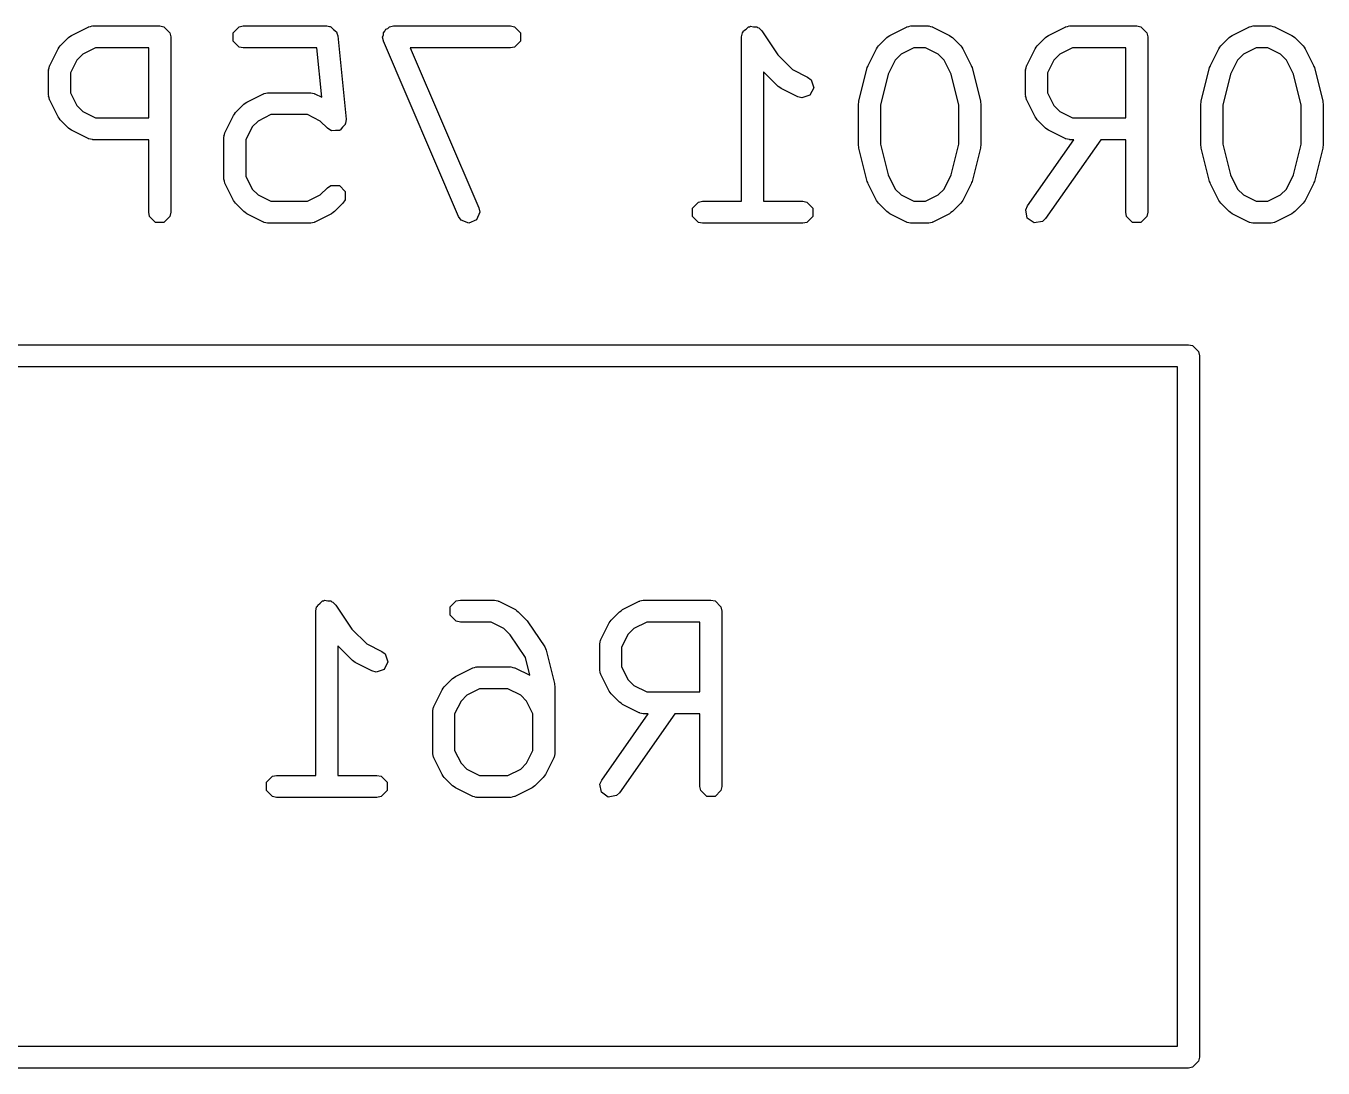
# Model space of a CAD drawing. Header units: inches. Extents: x 0.38 to 5.39, y 0.07 to 3.28.
# Drawn here: x 3.2178 to 3.4508, y 3.0896 to 3.2768 of the extents above; entities that cross this region are included whole.
import ezdxf

# ---------------------------------------------------------------- set-up
doc = ezdxf.new("R2010")
doc.units = ezdxf.units.IN
doc.header["$MEASUREMENT"] = 0
doc.layers.add('BLACK', color=250, linetype='CONTINUOUS')

msp = doc.modelspace()

# ---------------------------------------------------------------- linework, layer by layer
at = {"layer": 'BLACK', "linetype": 'CONTINUOUS'}
for p, q in [((3.22598, 3.27511), (3.22898, 3.27661)), ((3.22898, 3.27661), (3.22907, 3.27663)), ((3.22907, 3.27663), (3.2291, 3.27667)), ((3.2291, 3.27667), (3.22941, 3.27673)), ((3.22941, 3.27673), (3.22972, 3.27681)), ((3.22972, 3.27681), (3.22976, 3.2768)), ((3.22976, 3.2768), (3.22986, 3.27682)), ((3.22986, 3.27682), (3.24186, 3.27682)), ((3.24186, 3.27682), (3.24261, 3.27667)), ((3.24261, 3.27667), (3.24367, 3.2756)), ((3.25504, 3.2756), (3.2561, 3.27667)), ((3.2561, 3.27667), (3.25685, 3.27682)), ((3.25685, 3.27682), (3.27185, 3.27682)), ((3.27185, 3.27682), (3.27232, 3.27672)), ((3.27232, 3.27672), (3.27242, 3.27673)), ((3.27242, 3.27673), (3.27247, 3.27669)), ((3.27247, 3.27669), (3.27261, 3.27667)), ((3.27261, 3.27667), (3.27307, 3.2762)), ((3.27307, 3.2762), (3.27359, 3.27578)), ((3.27359, 3.27578), (3.27363, 3.27564)), ((3.28203, 3.2756), (3.2823, 3.27587)), ((3.2823, 3.27587), (3.28244, 3.27622)), ((3.28244, 3.27622), (3.28281, 3.27638)), ((3.28281, 3.27638), (3.2831, 3.27667)), ((3.2831, 3.27667), (3.28381, 3.27681)), ((3.28381, 3.27681), (3.28383, 3.27682)), ((3.28383, 3.27682), (3.28383, 3.27681)), ((3.28383, 3.27681), (3.28385, 3.27682)), ((3.28385, 3.27682), (3.30485, 3.27682)), ((3.30485, 3.27682), (3.3056, 3.27667)), ((3.3056, 3.27667), (3.30667, 3.2756)), ((3.34652, 3.2756), (3.34667, 3.27574)), ((3.34667, 3.27574), (3.34671, 3.27594)), ((3.34671, 3.27594), (3.34718, 3.27626)), ((3.34718, 3.27626), (3.34759, 3.27667)), ((3.34759, 3.27667), (3.34779, 3.27667)), ((3.34779, 3.27667), (3.34796, 3.27678)), ((3.34796, 3.27678), (3.34852, 3.27667)), ((3.34852, 3.27667), (3.3491, 3.27667)), ((3.3491, 3.27667), (3.34924, 3.27652)), ((3.34924, 3.27652), (3.34944, 3.27648)), ((3.34944, 3.27648), (3.34998, 3.27594)), ((3.34998, 3.27594), (3.35287, 3.2716)), ((3.37296, 3.27511), (3.37596, 3.27661)), ((3.37596, 3.27661), (3.37605, 3.27663)), ((3.37605, 3.27663), (3.37609, 3.27667)), ((3.37609, 3.27667), (3.3764, 3.27673)), ((3.3764, 3.27673), (3.3767, 3.27681)), ((3.3767, 3.27681), (3.37674, 3.2768)), ((3.37674, 3.2768), (3.37684, 3.27682)), ((3.37684, 3.27682), (3.37984, 3.27682)), ((3.37984, 3.27682), (3.37994, 3.2768)), ((3.37994, 3.2768), (3.37998, 3.27681)), ((3.37998, 3.27681), (3.38028, 3.27673)), ((3.38028, 3.27673), (3.38059, 3.27667)), ((3.38059, 3.27667), (3.38062, 3.27663)), ((3.38062, 3.27663), (3.38072, 3.27661)), ((3.38072, 3.27661), (3.38372, 3.27511)), ((3.40146, 3.27511), (3.40446, 3.27661)), ((3.40446, 3.27661), (3.40455, 3.27663)), ((3.40455, 3.27663), (3.40458, 3.27667)), ((3.40458, 3.27667), (3.40489, 3.27673)), ((3.40489, 3.27673), (3.4052, 3.27681)), ((3.4052, 3.27681), (3.40524, 3.2768)), ((3.40524, 3.2768), (3.40534, 3.27682)), ((3.40534, 3.27682), (3.41733, 3.27682)), ((3.41733, 3.27682), (3.41809, 3.27667)), ((3.41809, 3.27667), (3.41915, 3.2756)), ((3.43445, 3.27511), (3.43745, 3.27661)), ((3.43745, 3.27661), (3.43755, 3.27663)), ((3.43755, 3.27663), (3.43758, 3.27667)), ((3.43758, 3.27667), (3.43789, 3.27673)), ((3.43789, 3.27673), (3.43819, 3.27681)), ((3.43819, 3.27681), (3.43823, 3.2768)), ((3.43823, 3.2768), (3.43833, 3.27682)), ((3.43833, 3.27682), (3.44133, 3.27682)), ((3.44133, 3.27682), (3.44143, 3.2768)), ((3.44143, 3.2768), (3.44147, 3.27681)), ((3.44147, 3.27681), (3.44177, 3.27673)), ((3.44177, 3.27673), (3.44208, 3.27667)), ((3.44208, 3.27667), (3.44212, 3.27663)), ((3.44212, 3.27663), (3.44221, 3.27661)), ((3.44221, 3.27661), (3.44521, 3.27511)), ((3.22397, 3.27324), (3.22547, 3.27474)), ((3.22547, 3.27474), (3.22573, 3.27491)), ((3.22573, 3.27491), (3.22598, 3.27511)), ((3.24367, 3.2756), (3.24382, 3.27485)), ((3.24382, 3.27485), (3.24382, 3.24335)), ((3.25504, 3.27409), (3.25504, 3.2756)), ((3.2561, 3.27303), (3.25504, 3.27409)), ((3.27363, 3.27564), (3.27367, 3.2756)), ((3.27367, 3.2756), (3.27367, 3.2755)), ((3.27367, 3.2755), (3.27381, 3.27504)), ((3.27381, 3.27504), (3.27531, 3.26004)), ((3.28188, 3.27482), (3.28203, 3.2752)), ((3.28203, 3.27412), (3.28188, 3.27482)), ((3.28203, 3.2752), (3.28203, 3.2756)), ((3.28203, 3.27409), (3.28203, 3.27412)), ((3.28204, 3.27409), (3.28203, 3.27409)), ((3.28204, 3.27407), (3.28204, 3.27409)), ((3.29554, 3.24258), (3.28204, 3.27407)), ((3.30667, 3.27409), (3.3056, 3.27303)), ((3.30667, 3.2756), (3.30667, 3.27409)), ((3.34637, 3.27485), (3.34652, 3.2756)), ((3.34637, 3.24532), (3.34637, 3.27485)), ((3.37095, 3.27324), (3.37245, 3.27474)), ((3.37245, 3.27474), (3.37271, 3.27491)), ((3.37271, 3.27491), (3.37296, 3.27511)), ((3.38372, 3.27511), (3.38397, 3.27491)), ((3.38397, 3.27491), (3.38423, 3.27474)), ((3.38423, 3.27474), (3.38573, 3.27324)), ((3.39944, 3.27324), (3.40094, 3.27474)), ((3.40094, 3.27474), (3.40121, 3.27491)), ((3.40121, 3.27491), (3.40146, 3.27511)), ((3.41915, 3.2756), (3.4193, 3.27485)), ((3.4193, 3.27485), (3.4193, 3.24335)), ((3.43244, 3.27324), (3.43394, 3.27474)), ((3.43394, 3.27474), (3.4342, 3.27491)), ((3.4342, 3.27491), (3.43445, 3.27511)), ((3.44521, 3.27511), (3.44546, 3.27491)), ((3.44546, 3.27491), (3.44572, 3.27474)), ((3.44572, 3.27474), (3.44722, 3.27324)), ((3.2221, 3.26973), (3.2236, 3.27273)), ((3.2236, 3.27273), (3.22379, 3.27298)), ((3.22379, 3.27298), (3.22397, 3.27324)), ((3.22802, 3.27173), (3.22698, 3.27068)), ((3.23032, 3.27288), (3.22802, 3.27173)), ((3.23989, 3.27288), (3.23032, 3.27288)), ((3.23989, 3.26032), (3.23989, 3.27288)), ((3.25685, 3.27288), (3.2561, 3.27303)), ((3.27007, 3.27288), (3.25685, 3.27288)), ((3.27096, 3.264), (3.27007, 3.27288)), ((3.30485, 3.27288), (3.28684, 3.27288)), ((3.28684, 3.27288), (3.29916, 3.24413)), ((3.3056, 3.27303), (3.30485, 3.27288)), ((3.35287, 3.2716), (3.35551, 3.26897)), ((3.36908, 3.26973), (3.37058, 3.27273)), ((3.37058, 3.27273), (3.37077, 3.27298)), ((3.37077, 3.27298), (3.37095, 3.27324)), ((3.37501, 3.27173), (3.37396, 3.27068)), ((3.3773, 3.27288), (3.37501, 3.27173)), ((3.37937, 3.27288), (3.3773, 3.27288)), ((3.38167, 3.27173), (3.37937, 3.27288)), ((3.38272, 3.27068), (3.38167, 3.27173)), ((3.38573, 3.27324), (3.38591, 3.27298)), ((3.38591, 3.27298), (3.3861, 3.27273)), ((3.3861, 3.27273), (3.3876, 3.26973)), ((3.39758, 3.26973), (3.39908, 3.27273)), ((3.39908, 3.27273), (3.39927, 3.27298)), ((3.39927, 3.27298), (3.39944, 3.27324)), ((3.4035, 3.27173), (3.40245, 3.27068)), ((3.4058, 3.27288), (3.4035, 3.27173)), ((3.41537, 3.27288), (3.4058, 3.27288)), ((3.41537, 3.26032), (3.41537, 3.27288)), ((3.43057, 3.26973), (3.43207, 3.27273)), ((3.43207, 3.27273), (3.43226, 3.27298)), ((3.43226, 3.27298), (3.43244, 3.27324)), ((3.4365, 3.27173), (3.43545, 3.27068)), ((3.4388, 3.27288), (3.4365, 3.27173)), ((3.44087, 3.27288), (3.4388, 3.27288)), ((3.44316, 3.27173), (3.44087, 3.27288)), ((3.44421, 3.27068), (3.44316, 3.27173)), ((3.44722, 3.27324), (3.4474, 3.27298)), ((3.4474, 3.27298), (3.44759, 3.27273)), ((3.44759, 3.27273), (3.44909, 3.26973)), ((3.22189, 3.26899), (3.22198, 3.26929)), ((3.22191, 3.26894), (3.22189, 3.26899)), ((3.22189, 3.26885), (3.22191, 3.26894)), ((3.22189, 3.26435), (3.22189, 3.26885)), ((3.22198, 3.26929), (3.22204, 3.2696)), ((3.22204, 3.2696), (3.22207, 3.26963)), ((3.22207, 3.26963), (3.2221, 3.26973)), ((3.22698, 3.27068), (3.22583, 3.26838)), ((3.35551, 3.26897), (3.35822, 3.26761)), ((3.36743, 3.26333), (3.36893, 3.26932)), ((3.36893, 3.26932), (3.36902, 3.26952)), ((3.36902, 3.26952), (3.36908, 3.26973)), ((3.37396, 3.27068), (3.3727, 3.26816)), ((3.38398, 3.26816), (3.38272, 3.27068)), ((3.3876, 3.26973), (3.38766, 3.26952)), ((3.38766, 3.26952), (3.38775, 3.26932)), ((3.38775, 3.26932), (3.38925, 3.26333)), ((3.39737, 3.26899), (3.39746, 3.26929)), ((3.39739, 3.26894), (3.39737, 3.26899)), ((3.39737, 3.26885), (3.39739, 3.26894)), ((3.39737, 3.26435), (3.39737, 3.26885)), ((3.39746, 3.26929), (3.39752, 3.2696)), ((3.39752, 3.2696), (3.39755, 3.26963)), ((3.39755, 3.26963), (3.39758, 3.26973)), ((3.40245, 3.27068), (3.4013, 3.26838)), ((3.42892, 3.26333), (3.43042, 3.26932)), ((3.43042, 3.26932), (3.43051, 3.26952)), ((3.43051, 3.26952), (3.43057, 3.26973)), ((3.43545, 3.27068), (3.43419, 3.26816)), ((3.44547, 3.26816), (3.44421, 3.27068)), ((3.44909, 3.26973), (3.44915, 3.26952)), ((3.44915, 3.26952), (3.44924, 3.26932)), ((3.44924, 3.26932), (3.45074, 3.26333)), ((3.22583, 3.26838), (3.22583, 3.26481)), ((3.35295, 3.26596), (3.35031, 3.26859)), ((3.35031, 3.26859), (3.35031, 3.24532)), ((3.35822, 3.26761), (3.35883, 3.26714)), ((3.35883, 3.26714), (3.35931, 3.26571)), ((3.3727, 3.26816), (3.37131, 3.26261)), ((3.38537, 3.26261), (3.38398, 3.26816)), ((3.4013, 3.26838), (3.4013, 3.26481)), ((3.43419, 3.26816), (3.4328, 3.26261)), ((3.44686, 3.26261), (3.44547, 3.26816)), ((3.22191, 3.26425), (3.22189, 3.26435)), ((3.22189, 3.26421), (3.22191, 3.26425)), ((3.22198, 3.2639), (3.22189, 3.26421)), ((3.22583, 3.26481), (3.22698, 3.26251)), ((3.25747, 3.26311), (3.26047, 3.26461)), ((3.26047, 3.26461), (3.26057, 3.26463)), ((3.26057, 3.26463), (3.2606, 3.26467)), ((3.2606, 3.26467), (3.26091, 3.26473)), ((3.26091, 3.26473), (3.26121, 3.26481)), ((3.26121, 3.26481), (3.26126, 3.2648)), ((3.26126, 3.2648), (3.26135, 3.26482)), ((3.26135, 3.26482), (3.26885, 3.26482)), ((3.26885, 3.26482), (3.26895, 3.2648)), ((3.26895, 3.2648), (3.26899, 3.26481)), ((3.26899, 3.26481), (3.2693, 3.26473)), ((3.2693, 3.26473), (3.26961, 3.26467)), ((3.26961, 3.26467), (3.26964, 3.26463)), ((3.26964, 3.26463), (3.26973, 3.26461)), ((3.26973, 3.26461), (3.27096, 3.264)), ((3.35321, 3.26578), (3.35295, 3.26596)), ((3.35346, 3.26559), (3.35321, 3.26578)), ((3.35646, 3.26409), (3.35346, 3.26559)), ((3.3572, 3.26388), (3.35646, 3.26409)), ((3.35863, 3.26436), (3.3572, 3.26388)), ((3.35931, 3.26571), (3.35863, 3.26436)), ((3.39739, 3.26425), (3.39737, 3.26435)), ((3.39737, 3.26421), (3.39739, 3.26425)), ((3.39746, 3.2639), (3.39737, 3.26421)), ((3.4013, 3.26481), (3.40245, 3.26251)), ((3.22204, 3.26359), (3.22198, 3.2639)), ((3.22207, 3.26356), (3.22204, 3.26359)), ((3.2221, 3.26347), (3.22207, 3.26356)), ((3.2236, 3.26047), (3.2221, 3.26347)), ((3.22698, 3.26251), (3.22802, 3.26147)), ((3.25546, 3.26124), (3.25696, 3.26274)), ((3.25696, 3.26274), (3.25722, 3.26292)), ((3.25722, 3.26292), (3.25747, 3.26311)), ((3.36737, 3.26285), (3.36742, 3.26308)), ((3.36737, 3.25535), (3.36737, 3.26285)), ((3.36742, 3.26308), (3.36743, 3.26333)), ((3.37131, 3.26261), (3.37131, 3.25559)), ((3.38537, 3.25559), (3.38537, 3.26261)), ((3.38925, 3.26333), (3.38926, 3.26308)), ((3.38926, 3.26308), (3.38931, 3.26285)), ((3.38931, 3.26285), (3.38931, 3.25535)), ((3.39752, 3.26359), (3.39746, 3.2639)), ((3.39755, 3.26356), (3.39752, 3.26359)), ((3.39758, 3.26347), (3.39755, 3.26356)), ((3.39908, 3.26047), (3.39758, 3.26347)), ((3.40245, 3.26251), (3.4035, 3.26147)), ((3.42886, 3.26285), (3.42891, 3.26308)), ((3.42886, 3.25535), (3.42886, 3.26285)), ((3.42891, 3.26308), (3.42892, 3.26333)), ((3.4328, 3.26261), (3.4328, 3.25559)), ((3.44686, 3.25559), (3.44686, 3.26261)), ((3.45074, 3.26333), (3.45075, 3.26308)), ((3.45075, 3.26308), (3.4508, 3.26285)), ((3.4508, 3.26285), (3.4508, 3.25535)), ((3.22379, 3.26022), (3.2236, 3.26047)), ((3.22397, 3.25996), (3.22379, 3.26022)), ((3.22547, 3.25846), (3.22397, 3.25996)), ((3.22802, 3.26147), (3.23032, 3.26032)), ((3.23032, 3.26032), (3.23989, 3.26032)), ((3.25359, 3.25773), (3.25509, 3.26073)), ((3.25509, 3.26073), (3.25529, 3.26098)), ((3.25529, 3.26098), (3.25546, 3.26124)), ((3.25952, 3.25973), (3.25847, 3.25868)), ((3.26182, 3.26088), (3.25952, 3.25973)), ((3.26839, 3.26088), (3.26182, 3.26088)), ((3.27069, 3.25973), (3.26839, 3.26088)), ((3.27196, 3.25846), (3.27069, 3.25973)), ((3.27531, 3.26004), (3.27524, 3.25928)), ((3.39927, 3.26022), (3.39908, 3.26047)), ((3.39944, 3.25996), (3.39927, 3.26022)), ((3.40094, 3.25846), (3.39944, 3.25996)), ((3.4035, 3.26147), (3.4058, 3.26032)), ((3.4058, 3.26032), (3.41537, 3.26032)), ((3.22573, 3.25828), (3.22547, 3.25846)), ((3.22598, 3.25809), (3.22573, 3.25828)), ((3.22898, 3.25659), (3.22598, 3.25809)), ((3.25339, 3.25699), (3.25347, 3.25729)), ((3.25347, 3.25729), (3.25354, 3.2576)), ((3.25354, 3.2576), (3.25357, 3.25763)), ((3.25357, 3.25763), (3.25359, 3.25773)), ((3.25847, 3.25868), (3.25732, 3.25638)), ((3.2726, 3.25803), (3.27196, 3.25846)), ((3.2727, 3.25803), (3.2726, 3.25803)), ((3.27278, 3.25796), (3.2727, 3.25803)), ((3.27344, 3.25803), (3.27278, 3.25796)), ((3.27411, 3.25803), (3.27344, 3.25803)), ((3.27418, 3.2581), (3.27411, 3.25803)), ((3.27428, 3.25811), (3.27418, 3.2581)), ((3.2747, 3.25863), (3.27428, 3.25811)), ((3.27517, 3.2591), (3.2747, 3.25863)), ((3.27524, 3.25928), (3.27517, 3.2592)), ((3.27517, 3.2592), (3.27517, 3.2591)), ((3.40121, 3.25828), (3.40094, 3.25846)), ((3.40146, 3.25809), (3.40121, 3.25828)), ((3.40446, 3.25659), (3.40146, 3.25809)), ((3.22907, 3.25656), (3.22898, 3.25659)), ((3.2291, 3.25653), (3.22907, 3.25656)), ((3.22941, 3.25647), (3.2291, 3.25653)), ((3.22972, 3.25639), (3.22941, 3.25647)), ((3.22976, 3.2564), (3.22972, 3.25639)), ((3.22986, 3.25638), (3.22976, 3.2564)), ((3.23989, 3.25638), (3.22986, 3.25638)), ((3.23989, 3.24335), (3.23989, 3.25638)), ((3.2534, 3.25695), (3.25339, 3.25699)), ((3.25339, 3.25685), (3.2534, 3.25695)), ((3.25339, 3.24935), (3.25339, 3.25685)), ((3.25732, 3.25638), (3.25732, 3.24981)), ((3.36742, 3.25511), (3.36737, 3.25535)), ((3.36743, 3.25487), (3.36742, 3.25511)), ((3.36893, 3.24887), (3.36743, 3.25487)), ((3.37131, 3.25559), (3.3727, 3.25004)), ((3.38398, 3.25004), (3.38537, 3.25559)), ((3.38925, 3.25487), (3.38775, 3.24887)), ((3.38926, 3.25511), (3.38925, 3.25487)), ((3.38931, 3.25535), (3.38926, 3.25511)), ((3.39772, 3.24448), (3.40605, 3.25638)), ((3.41086, 3.25638), (3.40095, 3.24222)), ((3.40455, 3.25656), (3.40446, 3.25659)), ((3.40458, 3.25653), (3.40455, 3.25656)), ((3.40489, 3.25647), (3.40458, 3.25653)), ((3.4052, 3.25639), (3.40489, 3.25647)), ((3.40524, 3.2564), (3.4052, 3.25639)), ((3.40534, 3.25638), (3.40524, 3.2564)), ((3.40605, 3.25638), (3.40534, 3.25638)), ((3.41537, 3.25638), (3.41086, 3.25638)), ((3.41537, 3.24335), (3.41537, 3.25638)), ((3.42891, 3.25511), (3.42886, 3.25535)), ((3.42892, 3.25487), (3.42891, 3.25511)), ((3.43042, 3.24887), (3.42892, 3.25487)), ((3.4328, 3.25559), (3.43419, 3.25004)), ((3.44547, 3.25004), (3.44686, 3.25559)), ((3.45074, 3.25487), (3.44924, 3.24887)), ((3.45075, 3.25511), (3.45074, 3.25487)), ((3.4508, 3.25535), (3.45075, 3.25511)), ((3.2534, 3.24925), (3.25339, 3.24935)), ((3.25339, 3.24921), (3.2534, 3.24925)), ((3.25347, 3.24891), (3.25339, 3.24921)), ((3.25354, 3.2486), (3.25347, 3.24891)), ((3.25357, 3.24856), (3.25354, 3.2486)), ((3.25359, 3.24847), (3.25357, 3.24856)), ((3.25509, 3.24547), (3.25359, 3.24847)), ((3.25732, 3.24981), (3.25847, 3.24752)), ((3.27069, 3.24647), (3.27196, 3.24774)), ((3.27196, 3.24774), (3.2726, 3.24817)), ((3.2726, 3.24817), (3.27411, 3.24817)), ((3.27411, 3.24817), (3.27517, 3.2471)), ((3.36902, 3.24868), (3.36893, 3.24887)), ((3.36908, 3.24847), (3.36902, 3.24868)), ((3.37058, 3.24547), (3.36908, 3.24847)), ((3.3727, 3.25004), (3.37396, 3.24752)), ((3.38272, 3.24752), (3.38398, 3.25004)), ((3.3876, 3.24847), (3.3861, 3.24547)), ((3.38766, 3.24868), (3.3876, 3.24847)), ((3.38775, 3.24887), (3.38766, 3.24868)), ((3.43051, 3.24868), (3.43042, 3.24887)), ((3.43057, 3.24847), (3.43051, 3.24868)), ((3.43207, 3.24547), (3.43057, 3.24847)), ((3.43419, 3.25004), (3.43545, 3.24752)), ((3.44421, 3.24752), (3.44547, 3.25004)), ((3.44909, 3.24847), (3.44759, 3.24547)), ((3.44915, 3.24868), (3.44909, 3.24847)), ((3.44924, 3.24887), (3.44915, 3.24868)), ((3.25529, 3.24522), (3.25509, 3.24547)), ((3.25847, 3.24752), (3.25952, 3.24647)), ((3.25952, 3.24647), (3.26182, 3.24532)), ((3.26839, 3.24532), (3.27069, 3.24647)), ((3.27517, 3.2456), (3.27474, 3.24496)), ((3.27517, 3.2471), (3.27517, 3.2456)), ((3.37077, 3.24522), (3.37058, 3.24547)), ((3.37396, 3.24752), (3.37501, 3.24647)), ((3.37501, 3.24647), (3.3773, 3.24532)), ((3.37937, 3.24532), (3.38167, 3.24647)), ((3.38167, 3.24647), (3.38272, 3.24752)), ((3.3861, 3.24547), (3.38591, 3.24522)), ((3.43226, 3.24522), (3.43207, 3.24547)), ((3.43545, 3.24752), (3.4365, 3.24647)), ((3.4365, 3.24647), (3.4388, 3.24532)), ((3.44087, 3.24532), (3.44316, 3.24647)), ((3.44316, 3.24647), (3.44421, 3.24752)), ((3.44759, 3.24547), (3.4474, 3.24522)), ((3.24004, 3.2426), (3.23989, 3.24335)), ((3.24382, 3.24335), (3.24367, 3.2426)), ((3.25546, 3.24496), (3.25529, 3.24522)), ((3.25696, 3.24346), (3.25546, 3.24496)), ((3.25722, 3.24328), (3.25696, 3.24346)), ((3.25747, 3.24309), (3.25722, 3.24328)), ((3.26047, 3.24159), (3.25747, 3.24309)), ((3.26182, 3.24532), (3.26839, 3.24532)), ((3.27273, 3.24309), (3.26973, 3.24159)), ((3.27298, 3.24328), (3.27273, 3.24309)), ((3.27324, 3.24346), (3.27298, 3.24328)), ((3.27474, 3.24496), (3.27324, 3.24346)), ((3.29932, 3.24337), (3.29876, 3.24198)), ((3.29916, 3.24413), (3.29932, 3.24337)), ((3.33753, 3.2441), (3.33859, 3.24517)), ((3.33753, 3.2426), (3.33753, 3.2441)), ((3.33859, 3.24517), (3.33934, 3.24532)), ((3.33934, 3.24532), (3.34637, 3.24532)), ((3.35031, 3.24532), (3.35734, 3.24532)), ((3.35734, 3.24532), (3.35809, 3.24517)), ((3.35809, 3.24517), (3.35916, 3.2441)), ((3.35916, 3.2441), (3.35916, 3.2426)), ((3.37095, 3.24496), (3.37077, 3.24522)), ((3.37245, 3.24346), (3.37095, 3.24496)), ((3.37271, 3.24328), (3.37245, 3.24346)), ((3.37296, 3.24309), (3.37271, 3.24328)), ((3.37596, 3.24159), (3.37296, 3.24309)), ((3.3773, 3.24532), (3.37937, 3.24532)), ((3.38372, 3.24309), (3.38072, 3.24159)), ((3.38397, 3.24328), (3.38372, 3.24309)), ((3.38423, 3.24346), (3.38397, 3.24328)), ((3.38573, 3.24496), (3.38423, 3.24346)), ((3.38591, 3.24522), (3.38573, 3.24496)), ((3.39741, 3.24378), (3.39772, 3.24448)), ((3.39768, 3.24229), (3.39741, 3.24378)), ((3.41552, 3.2426), (3.41537, 3.24335)), ((3.4193, 3.24335), (3.41915, 3.2426)), ((3.43244, 3.24496), (3.43226, 3.24522)), ((3.43394, 3.24346), (3.43244, 3.24496)), ((3.4342, 3.24328), (3.43394, 3.24346)), ((3.43445, 3.24309), (3.4342, 3.24328)), ((3.43745, 3.24159), (3.43445, 3.24309)), ((3.4388, 3.24532), (3.44087, 3.24532)), ((3.44521, 3.24309), (3.44221, 3.24159)), ((3.44546, 3.24328), (3.44521, 3.24309)), ((3.44572, 3.24346), (3.44546, 3.24328)), ((3.44722, 3.24496), (3.44572, 3.24346)), ((3.4474, 3.24522), (3.44722, 3.24496)), ((3.2411, 3.24153), (3.24004, 3.2426)), ((3.24261, 3.24153), (3.2411, 3.24153)), ((3.24367, 3.2426), (3.24261, 3.24153)), ((3.26057, 3.24156), (3.26047, 3.24159)), ((3.2606, 3.24153), (3.26057, 3.24156)), ((3.26091, 3.24147), (3.2606, 3.24153)), ((3.26121, 3.24139), (3.26091, 3.24147)), ((3.26126, 3.2414), (3.26121, 3.24139)), ((3.26135, 3.24138), (3.26126, 3.2414)), ((3.26885, 3.24138), (3.26135, 3.24138)), ((3.26895, 3.2414), (3.26885, 3.24138)), ((3.26899, 3.24139), (3.26895, 3.2414)), ((3.2693, 3.24147), (3.26899, 3.24139)), ((3.26961, 3.24153), (3.2693, 3.24147)), ((3.26964, 3.24156), (3.26961, 3.24153)), ((3.26973, 3.24159), (3.26964, 3.24156)), ((3.29597, 3.24194), (3.29554, 3.24258)), ((3.29737, 3.24138), (3.29597, 3.24194)), ((3.29876, 3.24198), (3.29737, 3.24138)), ((3.33859, 3.24153), (3.33753, 3.2426)), ((3.33934, 3.24138), (3.33859, 3.24153)), ((3.35734, 3.24138), (3.33934, 3.24138)), ((3.35809, 3.24153), (3.35734, 3.24138)), ((3.35916, 3.2426), (3.35809, 3.24153)), ((3.37605, 3.24156), (3.37596, 3.24159)), ((3.37609, 3.24153), (3.37605, 3.24156)), ((3.3764, 3.24147), (3.37609, 3.24153)), ((3.3767, 3.24139), (3.3764, 3.24147)), ((3.37674, 3.2414), (3.3767, 3.24139)), ((3.37684, 3.24138), (3.37674, 3.2414)), ((3.37984, 3.24138), (3.37684, 3.24138)), ((3.37994, 3.2414), (3.37984, 3.24138)), ((3.37998, 3.24139), (3.37994, 3.2414)), ((3.38028, 3.24147), (3.37998, 3.24139)), ((3.38059, 3.24153), (3.38028, 3.24147)), ((3.38062, 3.24156), (3.38059, 3.24153)), ((3.38072, 3.24159), (3.38062, 3.24156)), ((3.39891, 3.24143), (3.39768, 3.24229)), ((3.40039, 3.24169), (3.39891, 3.24143)), ((3.40095, 3.24222), (3.40039, 3.24169)), ((3.41658, 3.24153), (3.41552, 3.2426)), ((3.41809, 3.24153), (3.41658, 3.24153)), ((3.41915, 3.2426), (3.41809, 3.24153)), ((3.43755, 3.24156), (3.43745, 3.24159)), ((3.43758, 3.24153), (3.43755, 3.24156)), ((3.43789, 3.24147), (3.43758, 3.24153)), ((3.43819, 3.24139), (3.43789, 3.24147)), ((3.43823, 3.2414), (3.43819, 3.24139)), ((3.43833, 3.24138), (3.43823, 3.2414)), ((3.44133, 3.24138), (3.43833, 3.24138)), ((3.44143, 3.2414), (3.44133, 3.24138)), ((3.44147, 3.24139), (3.44143, 3.2414)), ((3.44177, 3.24147), (3.44147, 3.24139)), ((3.44208, 3.24153), (3.44177, 3.24147)), ((3.44212, 3.24156), (3.44208, 3.24153)), ((3.44221, 3.24159), (3.44212, 3.24156)), ((3.17858, 3.21953), (3.42661, 3.21953)), ((3.42661, 3.21953), (3.42737, 3.21938)), ((3.42737, 3.21938), (3.42843, 3.21831)), ((3.42843, 3.21831), (3.42858, 3.21756)), ((3.42858, 3.21756), (3.42858, 3.09157)), ((3.42465, 3.21559), (3.18055, 3.21559)), ((3.42465, 3.09354), (3.42465, 3.21559)), ((3.27069, 3.17311), (3.2711, 3.17352)), ((3.2711, 3.17352), (3.2713, 3.17352)), ((3.2713, 3.17352), (3.27147, 3.17363)), ((3.27147, 3.17363), (3.27203, 3.17352)), ((3.27203, 3.17352), (3.27261, 3.17352)), ((3.27261, 3.17352), (3.27275, 3.17337)), ((3.27275, 3.17337), (3.27295, 3.17333)), ((3.27295, 3.17333), (3.27349, 3.17279)), ((3.29403, 3.17245), (3.2951, 3.17352)), ((3.2951, 3.17352), (3.29585, 3.17367)), ((3.29585, 3.17367), (3.30185, 3.17367)), ((3.30185, 3.17367), (3.30195, 3.17365)), ((3.30195, 3.17365), (3.30199, 3.17366)), ((3.30199, 3.17366), (3.30229, 3.17358)), ((3.30229, 3.17358), (3.3026, 3.17352)), ((3.3026, 3.17352), (3.30263, 3.17348)), ((3.30263, 3.17348), (3.30273, 3.17346)), ((3.30273, 3.17346), (3.30573, 3.17196)), ((3.32497, 3.17196), (3.32796, 3.17346)), ((3.32796, 3.17346), (3.32806, 3.17348)), ((3.32806, 3.17348), (3.32809, 3.17352)), ((3.32809, 3.17352), (3.3284, 3.17358)), ((3.3284, 3.17358), (3.32871, 3.17366)), ((3.32871, 3.17366), (3.32875, 3.17365)), ((3.32875, 3.17365), (3.32885, 3.17367)), ((3.32885, 3.17367), (3.34084, 3.17367)), ((3.34084, 3.17367), (3.3416, 3.17352)), ((3.3416, 3.17352), (3.34266, 3.17245)), ((3.26988, 3.1717), (3.27003, 3.17245)), ((3.26988, 3.14217), (3.26988, 3.1717)), ((3.27003, 3.17245), (3.27018, 3.17259)), ((3.27018, 3.17259), (3.27022, 3.17279)), ((3.27022, 3.17279), (3.27069, 3.17311)), ((3.27349, 3.17279), (3.27638, 3.16845)), ((3.29403, 3.17094), (3.29403, 3.17245)), ((3.2951, 3.16988), (3.29403, 3.17094)), ((3.30573, 3.17196), (3.30598, 3.17176)), ((3.30598, 3.17176), (3.30624, 3.17159)), ((3.30624, 3.17159), (3.30774, 3.17009)), ((3.32295, 3.17009), (3.32445, 3.17159)), ((3.32445, 3.17159), (3.32472, 3.17176)), ((3.32472, 3.17176), (3.32497, 3.17196)), ((3.34266, 3.17245), (3.34281, 3.1717)), ((3.34281, 3.1717), (3.34281, 3.1402)), ((3.29585, 3.16973), (3.2951, 3.16988)), ((3.30138, 3.16973), (3.29585, 3.16973)), ((3.30368, 3.16858), (3.30138, 3.16973)), ((3.30482, 3.16744), (3.30368, 3.16858)), ((3.30774, 3.17009), (3.30785, 3.16993)), ((3.30785, 3.16993), (3.30799, 3.16979)), ((3.30799, 3.16979), (3.31099, 3.16529)), ((3.32109, 3.16658), (3.32259, 3.16958)), ((3.32259, 3.16958), (3.32278, 3.16983)), ((3.32278, 3.16983), (3.32295, 3.17009)), ((3.32701, 3.16858), (3.32596, 3.16753)), ((3.32931, 3.16973), (3.32701, 3.16858)), ((3.33888, 3.16973), (3.32931, 3.16973)), ((3.33888, 3.15717), (3.33888, 3.16973)), ((3.27638, 3.16845), (3.27902, 3.16582)), ((3.30752, 3.16339), (3.30482, 3.16744)), ((3.32097, 3.16614), (3.32103, 3.16645)), ((3.32103, 3.16645), (3.32106, 3.16648)), ((3.32106, 3.16648), (3.32109, 3.16658)), ((3.32596, 3.16753), (3.32481, 3.16523)), ((3.27646, 3.16281), (3.27382, 3.16544)), ((3.27382, 3.16544), (3.27382, 3.14217)), ((3.27902, 3.16582), (3.28173, 3.16446)), ((3.28173, 3.16446), (3.28234, 3.16399)), ((3.28234, 3.16399), (3.28281, 3.16256)), ((3.31099, 3.16529), (3.31111, 3.16498)), ((3.31111, 3.16498), (3.31126, 3.16468)), ((3.31126, 3.16468), (3.31276, 3.15868)), ((3.32088, 3.16584), (3.32097, 3.16614)), ((3.3209, 3.16579), (3.32088, 3.16584)), ((3.32088, 3.1657), (3.3209, 3.16579)), ((3.32088, 3.1612), (3.32088, 3.1657)), ((3.32481, 3.16523), (3.32481, 3.16166)), ((3.27672, 3.16263), (3.27646, 3.16281)), ((3.27697, 3.16244), (3.27672, 3.16263)), ((3.27997, 3.16094), (3.27697, 3.16244)), ((3.28281, 3.16256), (3.28214, 3.16121)), ((3.2981, 3.16152), (3.29841, 3.16158)), ((3.29841, 3.16158), (3.29871, 3.16166)), ((3.29871, 3.16166), (3.29875, 3.16165)), ((3.29875, 3.16165), (3.29885, 3.16167)), ((3.29885, 3.16167), (3.30485, 3.16167)), ((3.30485, 3.16167), (3.30494, 3.16165)), ((3.30494, 3.16165), (3.30499, 3.16166)), ((3.30499, 3.16166), (3.30529, 3.16158)), ((3.30529, 3.16158), (3.3056, 3.16152)), ((3.30833, 3.16016), (3.30752, 3.16339)), ((3.32481, 3.16166), (3.32596, 3.15936)), ((3.28071, 3.16073), (3.27997, 3.16094)), ((3.28214, 3.16121), (3.28071, 3.16073)), ((3.29296, 3.15809), (3.29446, 3.15959)), ((3.29446, 3.15959), (3.29472, 3.15977)), ((3.29472, 3.15977), (3.29497, 3.15996)), ((3.29497, 3.15996), (3.29797, 3.16146)), ((3.29797, 3.16146), (3.29806, 3.16149)), ((3.29806, 3.16149), (3.2981, 3.16152)), ((3.3056, 3.16152), (3.30563, 3.16149)), ((3.30563, 3.16149), (3.30573, 3.16146)), ((3.30573, 3.16146), (3.30833, 3.16016)), ((3.3209, 3.1611), (3.32088, 3.1612)), ((3.32088, 3.16106), (3.3209, 3.1611)), ((3.32097, 3.16075), (3.32088, 3.16106)), ((3.32103, 3.16045), (3.32097, 3.16075)), ((3.32106, 3.16041), (3.32103, 3.16045)), ((3.32109, 3.16032), (3.32106, 3.16041)), ((3.32259, 3.15732), (3.32109, 3.16032)), ((3.32596, 3.15936), (3.32701, 3.15832)), ((3.29109, 3.15458), (3.29259, 3.15758)), ((3.29259, 3.15758), (3.29278, 3.15783)), ((3.29278, 3.15783), (3.29296, 3.15809)), ((3.29931, 3.15773), (3.29702, 3.15658)), ((3.30438, 3.15773), (3.29931, 3.15773)), ((3.30668, 3.15658), (3.30438, 3.15773)), ((3.31276, 3.15868), (3.31277, 3.15844)), ((3.31277, 3.15844), (3.31282, 3.1582)), ((3.31282, 3.1582), (3.31282, 3.1462)), ((3.32278, 3.15707), (3.32259, 3.15732)), ((3.32295, 3.15681), (3.32278, 3.15707)), ((3.32701, 3.15832), (3.32931, 3.15717)), ((3.32931, 3.15717), (3.33888, 3.15717)), ((3.29106, 3.15448), (3.29109, 3.15458)), ((3.29597, 3.15553), (3.29482, 3.15323)), ((3.29702, 3.15658), (3.29597, 3.15553)), ((3.30773, 3.15553), (3.30668, 3.15658)), ((3.30888, 3.15323), (3.30773, 3.15553)), ((3.32445, 3.15531), (3.32295, 3.15681)), ((3.32472, 3.15513), (3.32445, 3.15531)), ((3.32497, 3.15494), (3.32472, 3.15513)), ((3.32796, 3.15344), (3.32497, 3.15494)), ((3.29088, 3.1537), (3.2909, 3.1538)), ((3.29088, 3.1462), (3.29088, 3.1537)), ((3.29089, 3.15384), (3.29097, 3.15414)), ((3.2909, 3.1538), (3.29089, 3.15384)), ((3.29097, 3.15414), (3.29103, 3.15445)), ((3.29103, 3.15445), (3.29106, 3.15448)), ((3.29482, 3.15323), (3.29482, 3.14666)), ((3.30888, 3.14666), (3.30888, 3.15323)), ((3.32123, 3.14133), (3.32956, 3.15323)), ((3.33437, 3.15323), (3.32446, 3.13907)), ((3.32806, 3.15341), (3.32796, 3.15344)), ((3.32809, 3.15338), (3.32806, 3.15341)), ((3.3284, 3.15332), (3.32809, 3.15338)), ((3.32871, 3.15324), (3.3284, 3.15332)), ((3.32875, 3.15325), (3.32871, 3.15324)), ((3.32885, 3.15323), (3.32875, 3.15325)), ((3.32956, 3.15323), (3.32885, 3.15323)), ((3.33888, 3.15323), (3.33437, 3.15323)), ((3.33888, 3.1402), (3.33888, 3.15323)), ((3.2909, 3.1461), (3.29088, 3.1462)), ((3.29089, 3.14606), (3.2909, 3.1461)), ((3.29097, 3.14576), (3.29089, 3.14606)), ((3.29103, 3.14545), (3.29097, 3.14576)), ((3.29106, 3.14541), (3.29103, 3.14545)), ((3.29109, 3.14532), (3.29106, 3.14541)), ((3.29259, 3.14232), (3.29109, 3.14532)), ((3.29482, 3.14666), (3.29597, 3.14437)), ((3.30773, 3.14437), (3.30888, 3.14666)), ((3.31261, 3.14532), (3.31111, 3.14232)), ((3.31263, 3.14541), (3.31261, 3.14532)), ((3.31267, 3.14545), (3.31263, 3.14541)), ((3.31273, 3.14576), (3.31267, 3.14545)), ((3.31281, 3.14606), (3.31273, 3.14576)), ((3.31282, 3.1462), (3.3128, 3.1461)), ((3.3128, 3.1461), (3.31281, 3.14606)), ((3.29597, 3.14437), (3.29702, 3.14332)), ((3.29702, 3.14332), (3.29931, 3.14217)), ((3.30438, 3.14217), (3.30668, 3.14332)), ((3.30668, 3.14332), (3.30773, 3.14437)), ((3.26103, 3.14095), (3.2621, 3.14202)), ((3.26103, 3.13945), (3.26103, 3.14095)), ((3.2621, 3.14202), (3.26285, 3.14217)), ((3.26285, 3.14217), (3.26988, 3.14217)), ((3.27382, 3.14217), (3.28085, 3.14217)), ((3.28085, 3.14217), (3.2816, 3.14202)), ((3.2816, 3.14202), (3.28267, 3.14095)), ((3.28267, 3.14095), (3.28267, 3.13945)), ((3.29278, 3.14207), (3.29259, 3.14232)), ((3.29296, 3.14181), (3.29278, 3.14207)), ((3.29446, 3.14031), (3.29296, 3.14181)), ((3.29931, 3.14217), (3.30438, 3.14217)), ((3.31074, 3.14181), (3.30924, 3.14031)), ((3.31091, 3.14207), (3.31074, 3.14181)), ((3.31111, 3.14232), (3.31091, 3.14207)), ((3.32092, 3.14063), (3.32123, 3.14133)), ((3.32119, 3.13914), (3.32092, 3.14063)), ((3.2621, 3.13838), (3.26103, 3.13945)), ((3.26285, 3.13823), (3.2621, 3.13838)), ((3.2816, 3.13838), (3.28085, 3.13823)), ((3.28267, 3.13945), (3.2816, 3.13838)), ((3.29472, 3.14013), (3.29446, 3.14031)), ((3.29497, 3.13994), (3.29472, 3.14013)), ((3.29797, 3.13844), (3.29497, 3.13994)), ((3.29806, 3.13841), (3.29797, 3.13844)), ((3.2981, 3.13838), (3.29806, 3.13841)), ((3.29841, 3.13832), (3.2981, 3.13838)), ((3.29871, 3.13824), (3.29841, 3.13832)), ((3.29875, 3.13825), (3.29871, 3.13824)), ((3.29885, 3.13823), (3.29875, 3.13825)), ((3.30494, 3.13825), (3.30485, 3.13823)), ((3.30499, 3.13824), (3.30494, 3.13825)), ((3.30529, 3.13832), (3.30499, 3.13824)), ((3.3056, 3.13838), (3.30529, 3.13832)), ((3.30563, 3.13841), (3.3056, 3.13838)), ((3.30573, 3.13844), (3.30563, 3.13841)), ((3.30873, 3.13994), (3.30573, 3.13844)), ((3.30898, 3.14013), (3.30873, 3.13994)), ((3.30924, 3.14031), (3.30898, 3.14013)), ((3.32242, 3.13828), (3.32119, 3.13914)), ((3.3239, 3.13854), (3.32242, 3.13828)), ((3.32446, 3.13907), (3.3239, 3.13854)), ((3.33902, 3.13945), (3.33888, 3.1402)), ((3.34009, 3.13838), (3.33902, 3.13945)), ((3.3416, 3.13838), (3.34009, 3.13838)), ((3.34266, 3.13945), (3.3416, 3.13838)), ((3.34281, 3.1402), (3.34266, 3.13945)), ((3.28085, 3.13823), (3.26285, 3.13823)), ((3.30485, 3.13823), (3.29885, 3.13823)), ((3.18055, 3.09354), (3.42465, 3.09354)), ((3.42661, 3.08961), (3.17858, 3.08961)), ((3.42737, 3.08976), (3.42661, 3.08961)), ((3.42843, 3.09082), (3.42737, 3.08976)), ((3.42858, 3.09157), (3.42843, 3.09082))]:
    msp.add_line(p, q, dxfattribs=at)

doc.saveas('drawing.dxf')
